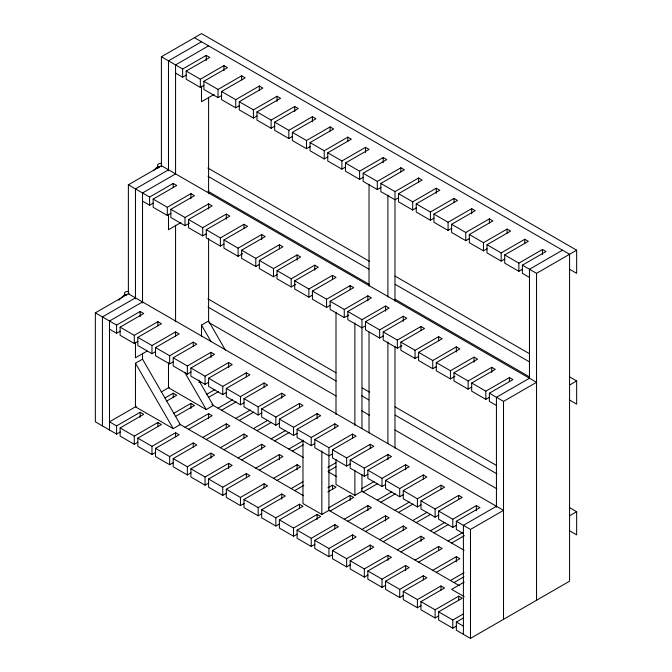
<?xml version="1.0" encoding="UTF-8"?>
<svg xmlns="http://www.w3.org/2000/svg" width="672" height="672" viewBox="0 0 672 672"><rect width="100%" height="100%" fill="white"/><g stroke="black" fill="none" stroke-linecap="round" stroke-linejoin="round"><path stroke-width="1.01" d="M153.367 170.705L157.87 166.37L159.046 167.051L157.55 168.496M118.835 300.199L124.841 294.42L126.017 295.1M161.406 166.782L161.406 56.759L201.516 33.6L576.652 250.186L576.652 273.336L569.386 269.144M201.516 41.773L168.487 60.841L168.487 170.864M208.597 45.856L175.568 64.932L175.568 173.905L142.531 192.973L142.531 302.996M161.406 56.759L182.641 69.014L206.237 55.398L209.773 57.439L186.186 71.056L186.186 79.229L200.34 87.402L203.969 85.31M175.568 73.105L182.641 77.188L186.27 75.096M186.186 71.056L200.34 79.229L223.936 65.612L227.472 67.654L203.876 81.278L203.876 89.452L218.03 97.625L221.659 95.525M203.876 81.278L218.03 89.452L241.626 75.827L245.162 77.868L221.575 91.493L221.575 99.666L235.729 107.839L239.358 105.739M214.099 94.441L201.516 101.707L201.516 86.142M221.575 91.493L235.729 99.666L259.325 86.041L262.861 88.082L239.266 101.707L239.266 109.88L253.42 118.054L257.057 115.962M239.266 101.707L253.42 109.88L277.015 96.256L280.552 98.305L256.964 111.922L256.964 120.095L271.118 128.268L274.747 126.176M463.403 533.509L456.338 529.435L456.338 521.262L470.484 529.427L503.513 510.359L128.377 293.773L128.377 184.8L161.431 165.707L536.542 382.309L503.513 401.386L489.367 393.212L489.367 401.386L496.432 405.468M168.487 169.814L135.458 188.891L135.458 298.906M256.964 111.922L271.118 120.095L294.714 106.478L298.25 108.52L274.655 122.136L274.655 130.309L288.826 138.491L292.454 136.399M128.377 184.8L149.612 197.056L173.208 183.439L176.744 185.48L153.149 199.105L153.149 207.278L167.311 215.452L170.94 213.352M142.531 201.146L149.612 205.229L153.241 203.137M274.655 122.136L288.826 130.318L312.421 116.701L315.958 118.742L292.362 132.359L292.362 140.532L306.516 148.705L310.145 146.614M153.149 199.105L167.311 207.278L190.898 193.654L194.443 195.695L170.848 209.32L170.848 217.493L185.002 225.666L189.538 223.045M292.362 132.359L306.516 140.532L330.112 126.916L333.648 128.957L310.061 142.582L310.061 150.755L324.215 158.928L327.844 156.828M170.848 209.32L185.002 217.493L208.597 203.868L212.134 205.918L188.538 219.534L188.538 227.707L202.7 235.88L206.329 233.789M180.961 222.55L168.487 229.748L168.487 214.183M310.061 142.582L324.215 150.755L347.81 137.13L351.347 139.171L327.751 152.796L327.751 160.969L341.905 169.142L345.542 167.042M188.538 219.534L202.7 227.707L226.288 214.091L229.832 216.132L206.237 229.748L206.237 237.922L220.391 246.095L224.02 244.003M327.751 152.796L341.905 160.969L365.501 147.344L369.046 149.386L345.45 163.01L345.45 171.184L359.604 179.357L363.233 177.257M206.237 229.748L220.391 237.922L243.986 224.305L247.523 226.346L223.936 239.971L223.936 248.144L238.09 256.318L242.626 253.697M120.212 431.978L116.584 434.078L95.348 421.814L95.348 312.841L129.158 293.311M135.458 297.864L102.43 316.932L102.43 425.905M345.45 163.01L359.604 171.184L383.2 157.559L386.736 159.608L363.14 173.225L363.14 181.398L377.303 189.571L380.932 187.48M142.531 301.946L109.502 321.014L109.502 429.988M223.936 239.971L238.09 248.144L261.677 234.52L265.222 236.561L241.626 250.186L241.626 258.359L255.797 266.532L259.426 264.44M95.348 312.841L116.584 325.105L140.171 311.48L143.716 313.522L120.12 327.146L120.12 335.32L134.274 343.493L137.903 341.401M363.14 173.225L377.303 181.398L400.89 167.782L404.435 169.823L380.839 183.439L380.839 191.612L394.993 199.786L398.622 197.694M109.502 329.188L116.584 333.278L120.212 331.178M241.626 250.186L255.797 258.359L279.384 244.742L282.929 246.784L259.333 260.408L259.333 268.582L273.487 276.755L277.116 274.655M120.12 327.146L134.274 335.32L157.87 321.695L161.406 323.744L137.819 337.361L137.819 345.534L151.973 353.707L155.602 351.616M394.985 301.19L394.993 191.612L418.589 177.996L422.125 180.037L398.53 193.662L398.53 201.835L412.692 210.008L416.321 207.908M259.333 260.408L273.487 268.582L297.083 254.957L300.619 256.998L277.024 270.623L277.024 278.796L291.186 286.969L295.722 284.348M137.819 337.361L151.973 345.534L175.568 331.918L179.105 333.959L155.509 347.575L155.509 355.748L169.663 363.922L173.3 361.83M147.143 351.053L135.458 357.798L135.458 342.224M398.53 193.662L412.692 201.835L436.279 188.21L439.824 190.252L416.228 203.876L416.228 212.05L430.382 220.223L434.011 218.123M135.458 363.241L142.531 359.159L180.281 424.544L173.208 428.627L135.458 406.837L135.458 363.241L173.208 428.627M201.516 336.521L201.516 325.105L208.597 321.014L225.372 350.078M277.024 270.623L291.186 278.796L314.773 265.171L318.318 267.221L294.722 280.837L294.722 289.01L308.876 297.184L312.505 295.092M155.509 347.575L169.663 355.748L193.259 342.132L196.795 344.173L173.208 357.798L173.208 365.971L187.362 374.144L190.991 372.044M416.228 203.876L430.382 212.05L453.978 198.425L457.514 200.466L433.927 214.091L433.927 222.264L448.081 230.437L451.71 228.346M294.722 280.837L308.876 289.01L332.472 275.386L336.008 277.435L312.421 291.052L312.421 299.225L326.575 307.398L330.204 305.306M173.208 357.798L187.362 365.971L210.958 352.346L214.494 354.388L190.898 368.012L190.898 376.186L205.061 384.359L208.69 382.259M433.927 214.091L448.081 222.264L471.677 208.639L475.213 210.689L451.618 224.305L451.618 232.478L465.772 240.652L469.4 238.56M136.282 406.358L109.502 421.814L116.584 425.905L140.171 412.28L143.716 414.33L120.12 427.946L120.12 436.12L134.274 444.293L137.903 442.201M161.28 391.927L169.319 387.282M312.421 291.052L326.575 299.225L350.171 285.608L353.707 287.65L330.112 301.274L330.112 309.448L344.266 317.612L348.802 315M165.035 397.925L173.208 393.212L176.744 395.254L166.765 401.016M190.898 368.012L205.061 376.186L228.648 362.561L232.193 364.602L208.597 378.227L208.597 386.4L222.76 394.582L226.388 392.482M198.887 382.469L200.701 381.427M451.618 224.305L465.772 232.478L489.367 218.862L492.904 220.903L469.316 234.52L469.316 242.693L483.47 250.866L487.099 248.774M330.112 301.274L344.266 309.448L367.861 295.823L371.398 297.864L347.81 311.489L347.81 319.662L361.964 327.835L365.593 325.735M120.12 427.946L134.274 436.12L157.87 422.495L161.406 424.544L137.819 438.161L137.819 446.334L151.973 454.507L155.602 452.416M173.662 413.381L190.898 403.427L194.443 405.468L175.384 416.472M206.69 394.313L214.855 389.6M208.597 378.227L222.76 386.408L246.355 372.784L249.892 374.825L226.304 388.45L226.304 396.623L240.458 404.796L244.087 402.696M208.412 397.404L218.4 391.642M469.316 234.52L483.47 242.693L507.066 229.076L510.602 231.118L487.007 244.742L487.007 252.916L501.161 261.089L504.798 258.989M168.487 362.855L168.487 387.761L206.237 409.559L213.318 405.468L198.635 380.041M361.956 428.61L361.964 319.662L385.56 306.037L389.096 308.078L365.501 321.703L365.501 329.876L379.655 338.05L383.292 335.95M137.819 438.161L151.973 446.334L175.568 432.718L179.105 434.759L155.509 448.384L155.509 456.557L169.663 464.722L173.3 462.63M185.002 427.266L208.597 413.641L212.134 415.691L188.538 429.307M218.03 408.198L232.554 399.815M226.304 388.45L240.458 396.623L264.054 382.998L267.59 385.048L243.995 398.664L243.995 406.837L258.149 415.01L261.786 412.919M221.575 410.239L236.09 401.856M487.007 244.742L501.161 252.916L524.756 239.291L528.293 241.332L504.706 254.957L504.706 263.13L518.86 271.303L522.488 269.203M365.501 321.703L379.655 329.876L403.25 316.252L406.787 318.301L383.2 331.918L383.2 340.091L397.354 348.264L401.89 345.643M155.509 448.384L169.663 456.557L193.259 442.932L196.795 444.973L173.208 458.598L173.208 466.771L187.362 474.944L190.991 472.844M202.7 437.48L226.288 423.864L229.832 425.905L206.237 439.522M235.729 418.412L250.244 410.029M243.995 398.664L258.149 406.837L281.744 393.221L285.289 395.262L261.694 408.878L261.694 417.052L275.848 425.225L279.476 423.133M239.266 420.454L253.789 412.07M504.706 254.957L518.86 263.13L542.455 249.505L545.992 251.546L522.396 265.171L522.396 273.344L529.469 277.427M383.2 331.918L397.354 340.091L420.949 326.474L424.486 328.516L400.89 342.132L400.89 350.305L415.052 358.478L418.681 356.387M173.208 458.598L187.362 466.771L210.958 453.146L214.494 455.188L190.898 468.812L190.898 476.986L205.061 485.159L208.69 483.059M220.391 447.695L243.986 434.078L247.523 436.12L223.936 449.744M253.42 428.627L267.943 420.244M562.498 250.186L529.469 269.254L529.469 378.227L496.432 397.295L496.432 507.318M261.694 408.878L275.848 417.052L299.443 403.435L302.98 405.476L279.384 419.101L279.384 427.274L293.546 435.448L297.175 433.348M256.964 430.668L271.48 422.293M522.396 265.171L536.542 273.336L576.652 250.186M400.89 342.132L415.052 350.305L438.64 336.689L442.184 338.73L418.589 352.355L418.589 360.528L432.743 368.701L436.372 366.601M190.898 468.812L205.061 476.986L228.648 463.361L232.193 465.41L208.597 479.027L208.597 487.2L222.76 495.382L226.388 493.282M238.09 457.918L261.677 444.293L265.222 446.334L241.626 459.959M271.118 438.841L285.634 430.466M279.384 419.101L293.546 427.274L317.134 413.65L320.678 415.691L297.083 429.316L297.083 437.489L311.237 445.662L314.866 443.562M274.655 440.891L289.178 432.508M418.589 352.355L432.743 360.528L456.338 346.903L459.875 348.944L436.279 362.569L436.279 370.742L450.442 378.916L454.978 376.295M208.597 479.027L222.76 487.208L246.355 473.584L249.892 475.633L226.304 489.25L226.304 497.423L240.458 505.596L244.087 503.504M255.797 468.14L279.384 454.516L282.929 456.557L259.333 470.182M288.826 449.064L303.341 440.681M297.083 429.316L311.237 437.489L334.832 423.864L338.369 425.905L314.773 439.53L314.773 447.703L328.936 455.876L332.564 453.785M292.362 451.114L303.248 444.822M436.279 362.569L450.442 370.742L474.029 357.118L477.574 359.159L453.978 372.784L453.978 380.957L468.132 389.13L471.761 387.03M226.304 489.25L240.458 497.423L264.054 483.798L267.59 485.848L243.995 499.464L243.995 507.637L258.149 515.81L261.786 513.719M273.487 478.355L297.083 464.73L300.619 466.771L277.024 480.396M302.971 440.059L302.971 503.546L321.846 514.441L328.919 510.359L328.936 447.703L352.523 434.078L356.068 436.128L332.472 449.744L332.472 457.918L346.626 466.091L350.255 463.999M453.978 372.784L468.132 380.957L491.728 367.332L495.264 369.382L471.677 382.998L471.677 391.171L485.831 399.344L489.46 397.253M243.995 499.464L258.149 507.637L281.744 494.021L285.289 496.062L261.694 509.687L261.694 517.86L275.848 526.025L279.476 523.933M291.186 488.569L302.98 481.757M327.844 467.401L336.008 462.689M332.472 449.744L346.626 457.918L370.222 444.301L373.758 446.342L350.171 459.959L350.171 468.132L364.325 476.305L367.954 474.214M294.722 490.61L303.794 485.377M328.658 471.022L335.916 466.83M471.677 382.998L485.831 391.171L509.418 377.555L512.963 379.596L489.367 393.212M261.694 509.687L275.848 517.852L299.443 504.235L302.98 506.276L279.384 519.901L279.384 528.074L293.546 536.248L297.175 534.148M327.936 487.78L332.472 485.167L336.008 487.208L327.844 491.921M350.171 459.959L364.325 468.132L387.92 454.516L391.457 456.557L367.861 470.182L367.861 478.355L382.015 486.528L385.644 484.428M279.384 519.901L293.546 528.074L317.134 514.45L320.678 516.491L297.083 530.116L297.083 538.289L311.237 546.462L314.866 544.362M328.39 507.956L350.171 495.382L353.707 497.423L330.112 511.048M361.418 488.88L374.119 481.547M367.861 470.182L382.015 478.355L405.611 464.73L409.147 466.771L385.56 480.396L385.56 488.569L399.714 496.742L403.343 494.642M336 459.404L336 484.478L354.875 495.373L361.956 491.291L361.956 474.575M363.14 491.971L377.664 483.596M569.57 385.039L576.652 380.948L576.652 404.107L569.57 400.025M297.083 530.116L311.237 538.289L334.832 524.664L338.369 526.714L314.773 540.33L314.773 548.503L328.936 556.676L332.564 554.585M344.266 519.221L367.861 505.596L371.398 507.637L347.81 521.262M377.303 500.144L391.818 491.761M385.56 480.396L399.714 488.569L423.31 474.944L426.846 476.986L403.25 490.61L403.25 498.784L417.404 506.957L421.042 504.865M380.839 502.194L395.354 493.811M314.773 540.33L328.936 548.503L352.523 534.878L356.068 536.928L332.472 550.544L332.472 558.718L346.626 566.891L350.255 564.799M361.964 529.435L385.56 515.81L389.096 517.852L365.501 531.476M394.993 510.367L409.517 501.984M403.25 490.61L417.404 498.784L441 485.159L444.536 487.208L420.949 500.825L420.949 508.998L435.103 517.171L438.732 515.08M398.53 512.408L413.053 504.025M332.472 550.544L346.626 558.718L370.222 545.101L373.758 547.142L350.171 560.767L350.171 568.94L364.325 577.114L367.954 575.014M379.655 539.65L403.25 526.025L406.787 528.074L383.2 541.691M412.692 520.582L427.207 512.198M420.949 500.825L435.103 508.998L458.699 495.382L462.235 497.423L438.64 511.048L438.64 519.212L452.802 527.386L456.431 525.294M416.228 522.623L430.744 514.24M350.171 560.767L364.325 568.94L387.92 555.316L391.457 557.357L367.861 570.982L367.861 579.155L382.015 587.328L385.644 585.228M397.354 549.864L420.949 536.248L424.486 538.289L400.89 551.914M430.382 530.796L444.906 522.413M438.64 511.048L452.802 519.212L476.389 505.596L479.934 507.637L456.338 521.262M433.927 532.837L448.442 524.454M496.432 506.268L463.403 525.336L463.403 634.318M367.861 570.982L382.015 579.155L405.611 565.53L409.147 567.571L385.56 581.196L385.56 589.369L399.714 597.542L403.343 595.442M415.052 560.078L438.64 546.462L442.184 548.503L418.589 562.128M448.081 541.01L462.596 532.627M451.618 543.052L464.318 535.718M385.56 581.196L399.714 589.369L423.31 575.744L426.846 577.794L403.25 591.41L403.25 599.584L417.404 607.757L421.042 605.665M432.743 570.301L456.338 556.676L459.875 558.718L436.279 572.342M403.25 591.41L417.404 599.584L441 585.967L444.536 588.008L420.949 601.625L420.949 609.798L435.103 617.971L438.732 615.88M450.442 580.516L464.05 572.653M453.978 582.557L463.957 576.794M569.57 515.802L576.652 511.72L576.652 534.878L569.386 530.678M464.192 582.095L451.609 589.361L464.192 596.627M420.949 601.625L435.103 609.798L458.699 596.182L462.235 598.223L438.64 611.848L438.64 620.021L452.802 628.194L456.431 626.094M438.64 611.848L452.802 620.021L463.688 613.729M194.443 37.682L569.57 254.268L569.57 581.188L470.484 638.4L456.338 630.235L456.338 622.062L463.596 617.87M380.839 183.439L394.993 191.612M207.875 168.042L369.558 261.383M394.993 276.066L529.418 353.682M569.386 376.757L576.652 380.948M208.068 176.324L368.836 269.144M395.178 284.348L529.612 361.964M207.875 191.192L369.558 284.542M394.993 299.225L529.612 376.95M347.81 311.489L361.964 319.662M207.875 298.805L335.95 372.75M362.292 387.954L369.558 392.154M394.993 406.837L496.717 465.57M569.386 507.52L576.652 511.72M208.068 307.087L336.134 381.032M361.57 395.716L368.836 399.907M395.178 415.12L496.91 473.852M208.975 322.594L336.134 396.018M361.57 410.701L369.558 415.313M394.993 429.996L496.91 488.838M314.773 439.53L328.936 447.703M211.84 404.62L303.517 457.548M328.012 471.694L336.605 476.65M361.586 491.081L464.134 550.276M179.693 424.2L303.568 495.718M328.558 510.149L459.287 585.623M456.338 622.062L463.403 626.144M201.516 325.105L210.958 341.452M184.741 372.33L206.237 409.559M542.455 249.505L542.455 254.612M536.542 273.336L536.542 600.256M524.756 239.291L524.756 243.382M518.86 263.13L518.86 271.303M509.418 377.555L509.418 381.637M507.066 229.076L507.066 233.159M503.513 401.386L503.513 619.332M501.161 252.916L501.161 261.089M491.728 367.332L491.728 372.439M489.367 218.862L489.367 222.944M485.831 391.171L485.831 399.344M483.47 242.693L483.47 250.866M476.389 505.596L476.389 510.703M474.029 357.118L474.029 362.225M471.677 208.639L471.677 213.755M470.484 529.427L470.484 638.4M468.132 380.957L468.132 389.13M465.772 232.478L465.772 240.652M458.699 495.382L458.699 499.464M458.699 596.182L458.699 600.264M456.338 346.903L456.338 352.01M456.338 556.676L456.338 561.784M453.978 198.425L453.978 202.516M452.802 519.212L452.802 527.386M452.802 620.021L452.802 628.194M450.442 370.742L450.442 378.916M448.081 222.264L448.081 230.437M441 485.159L441 489.25M441 585.967L441 590.05M438.64 336.689L438.64 340.771M438.64 546.462L438.64 550.544M436.279 188.21L436.279 193.318M435.103 508.998L435.103 517.171M435.103 609.798L435.103 617.971M432.743 360.528L432.743 368.701M430.382 212.05L430.382 220.223M423.31 474.944L423.31 479.035M423.31 575.744L423.31 579.835M420.949 326.474L420.949 330.557M420.949 536.248L420.949 541.355M418.589 177.996L418.589 182.078M417.404 498.784L417.404 506.957M417.404 599.584L417.404 607.757M415.052 350.305L415.052 358.478M412.692 201.835L412.692 210.008M405.611 464.73L405.611 469.837M405.611 565.53L405.611 570.637M403.25 316.252L403.25 321.359M403.25 526.025L403.25 530.116M400.89 167.782L400.89 171.864M399.714 488.569L399.714 496.742M399.714 589.369L399.714 597.542M397.354 340.091L397.354 348.264M394.985 346.307L394.985 448.081M387.904 195.107L387.904 296.881M387.904 341.998L387.904 443.78M387.92 454.516L387.92 459.623M387.92 555.316L387.92 560.423M385.56 306.037L385.56 311.144M385.56 515.81L385.56 520.918M383.2 157.559L383.2 162.666M382.015 478.355L382.015 486.528M382.015 579.155L382.015 587.328M379.655 329.876L379.655 338.05M377.303 181.398L377.303 189.571M370.222 444.301L370.222 448.384M370.222 545.101L370.222 549.184M369.029 184.212L369.029 285.986M369.029 332.153L369.029 432.877M367.861 295.823L367.861 300.93M367.861 505.596L367.861 510.703M365.501 147.344L365.501 152.452M364.325 468.132L364.325 476.305M364.325 568.94L364.325 577.114M359.604 171.184L359.604 179.357M354.875 323.022L354.875 425.384M354.875 470.308L354.875 495.373M352.523 434.078L352.523 438.169M352.523 534.878L352.523 538.969M350.171 285.608L350.171 289.691M350.171 495.382L350.171 500.489M347.81 137.13L347.81 141.212M346.626 457.918L346.626 466.091M346.626 558.718L346.626 566.891M344.266 309.448L344.266 317.612M341.905 160.969L341.905 169.142M336 312.127L336 414.49M334.832 423.864L334.832 427.955M334.832 524.664L334.832 528.755M332.472 275.386L332.472 279.476M332.472 485.167L332.472 489.25M330.112 126.916L330.112 130.998M328.936 548.503L328.936 556.676M326.575 299.225L326.575 307.398M324.215 150.755L324.215 158.928M321.846 450.954L321.846 514.441M317.134 413.65L317.134 418.757M317.134 514.45L317.134 519.557M314.773 265.171L314.773 270.278M312.421 116.701L312.421 121.808M311.237 437.489L311.237 445.662M311.237 538.289L311.237 546.462M308.876 289.01L308.876 297.184M306.516 140.532L306.516 148.705M299.443 403.435L299.443 407.518M299.443 504.235L299.443 508.318M297.083 254.957L297.083 260.064M297.083 464.73L297.083 469.837M294.714 106.478L294.714 111.586M293.546 427.274L293.546 435.448M293.546 528.074L293.546 536.248M291.186 278.796L291.186 286.969M288.826 130.318L288.826 138.491M281.744 393.221L281.744 398.328M281.744 494.021L281.744 499.128M279.384 244.742L279.384 248.825M279.384 454.516L279.384 459.623M277.015 96.256L277.015 101.371M275.848 417.052L275.848 425.225M275.848 517.852L275.848 526.025M273.487 268.582L273.487 276.755M271.118 120.095L271.118 128.268M264.054 382.998L264.054 387.089M264.054 483.798L264.054 487.889M261.677 234.52L261.677 239.627M261.677 444.293L261.677 449.4M259.325 86.041L259.325 90.132M258.149 406.837L258.149 415.01M258.149 507.637L258.149 515.81M255.797 258.359L255.797 266.532M253.42 109.88L253.42 118.054M246.355 372.784L246.355 376.874M246.355 473.584L246.355 477.674M243.986 224.305L243.986 228.388M243.986 434.078L243.986 438.161M241.626 75.827L241.626 79.909M240.458 396.623L240.458 404.796M240.458 497.423L240.458 505.596M238.09 248.144L238.09 256.318M235.729 99.666L235.729 107.839M228.648 362.561L228.648 367.668M228.648 463.361L228.648 468.468M226.288 214.091L226.288 219.198M226.288 423.864L226.288 427.946M223.936 65.612L223.936 70.72M222.76 386.408L222.76 394.582M222.76 487.208L222.76 495.382M220.391 237.922L220.391 246.095M218.03 89.452L218.03 97.625M210.958 352.346L210.958 357.454M210.958 453.146L210.958 458.254M208.597 97.205L208.597 193.603M208.597 203.868L208.597 208.975M208.597 238.661L208.597 321.434M208.597 413.641L208.597 418.757M206.237 55.398L206.237 60.505M205.061 376.186L205.061 384.359M205.061 476.986L205.061 485.159M202.7 227.707L202.7 235.88M200.34 79.229L200.34 87.402M193.259 342.132L193.259 346.214M193.259 442.932L193.259 447.014M190.898 193.654L190.898 198.761M190.898 403.427L190.898 408.534M187.362 365.971L187.362 374.144M187.362 466.771L187.362 474.944M185.002 217.493L185.002 225.666M182.641 69.014L182.641 77.188M175.568 225.246L175.568 321.644M175.568 331.918L175.568 336M175.568 432.718L175.568 436.8M173.208 183.439L173.208 187.522M173.208 393.212L173.208 397.303M169.663 355.748L169.663 363.922M169.663 456.557L169.663 464.722M167.311 207.278L167.311 215.452M157.87 321.695L157.87 325.786M157.87 422.495L157.87 426.586M151.973 345.534L151.973 353.707M151.973 446.334L151.973 454.507M149.612 197.056L149.612 205.229M142.531 353.287L142.531 359.579M140.171 311.48L140.171 316.588M140.171 412.28L140.171 417.388M134.274 335.32L134.274 343.493M134.274 436.12L134.274 444.293M116.584 325.105L116.584 333.278M116.584 425.905L116.584 434.078M159.155 167.017A3.335 1.924 0 0 1 157.735 164.615A3.335 1.924 0 0 1 161.683 163.489M126.118 295.067A3.335 1.924 0 0 1 124.706 292.656A3.335 1.924 0 0 1 128.654 291.53"/></g></svg>
